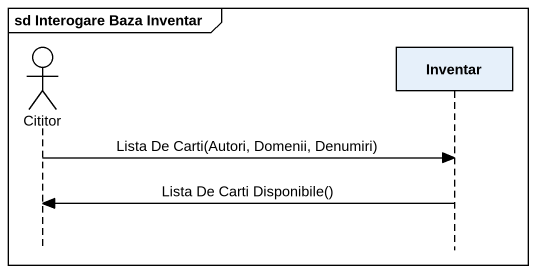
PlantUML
@startuml
mainframe sd Interogare Baza Inventar
hide footbox
actor Cititor
participant Inventar

Cititor -> Inventar : Lista De Carti(Autori, Domenii, Denumiri)
Inventar -> Cititor : Lista De Carti Disponibile()
@enduml
